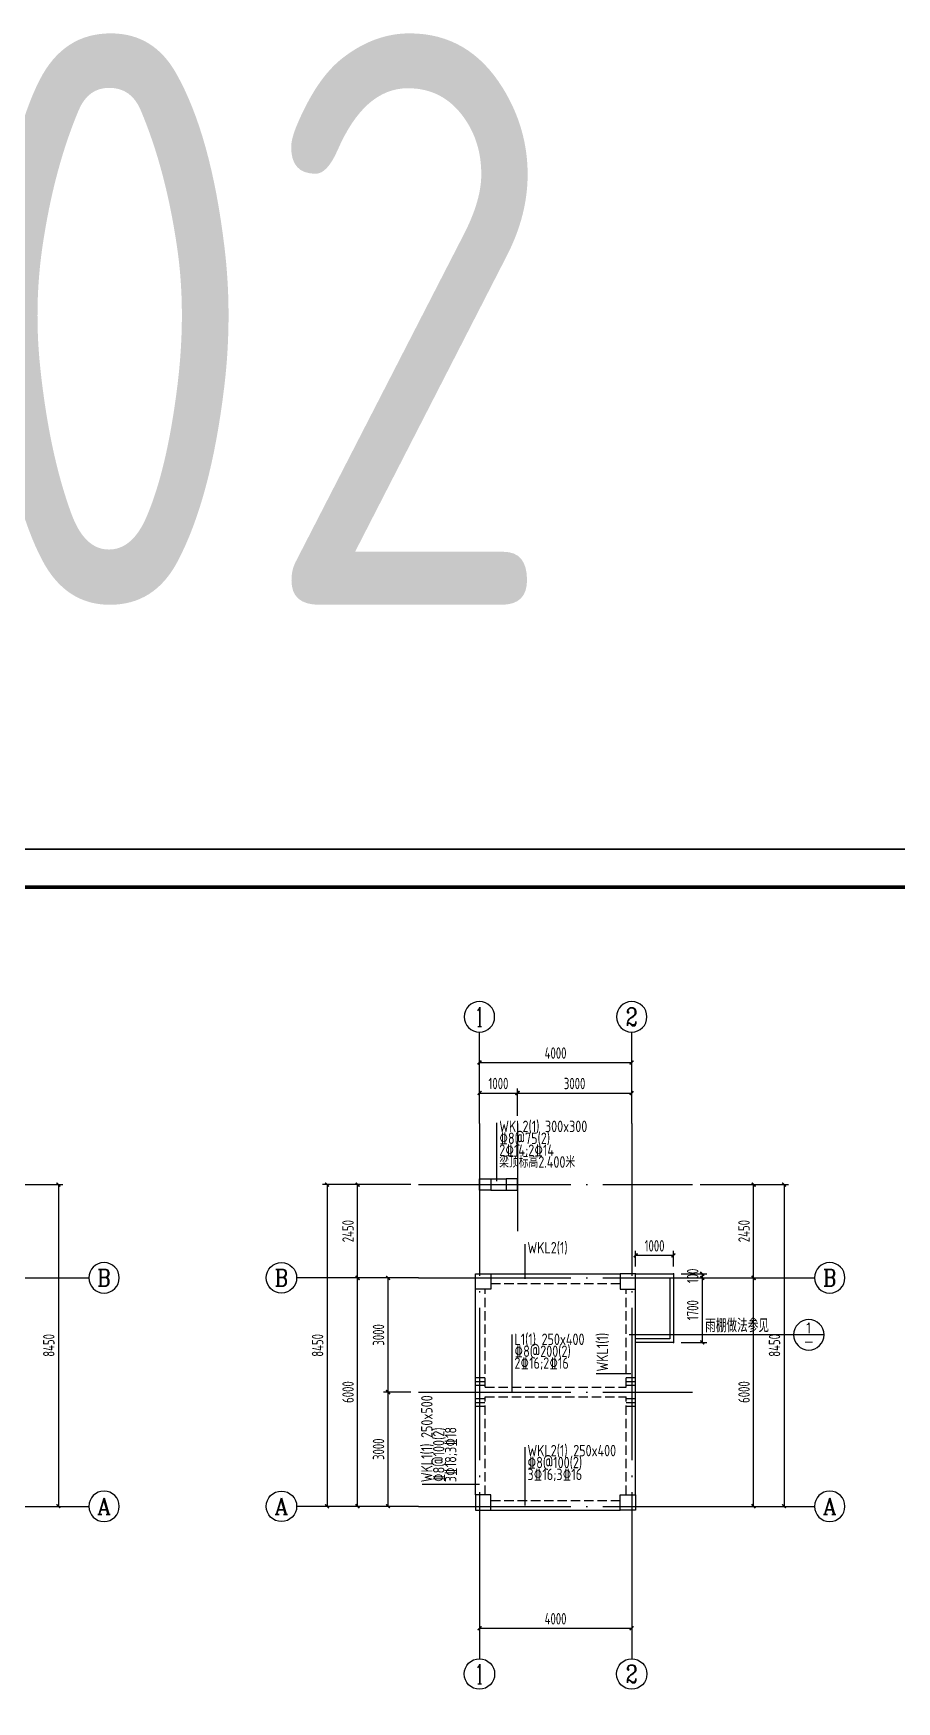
# Model space of a CAD drawing. Extents: x -14785 to 4269, y -25586 to -12228.
# Drawn here: x -13240.4 to -13013.7, y -25215.9 to -24778 of the extents above; entities that cross this region are included whole.
import ezdxf
from ezdxf.enums import TextEntityAlignment as Align

# ---------------------------------------------------------------- set-up
doc = ezdxf.new("R2010")
doc.units = 0
doc.header["$LTSCALE"] = 2000
doc.header["$MEASUREMENT"] = 0
for name, pattern in [('3', [500, 300, -200]), ('DASH', [0.35, 0.25, -0.1]), ('DOTE', [2.42, 2, -0.2, 0.02, -0.2])]:
    doc.linetypes.add(name, pattern=pattern)
doc.layers.get('0').update_dxf_attribs({"linetype": 'CONTINUOUS'})
doc.layers.get('DEFPOINTS').update_dxf_attribs({"linetype": 'CONTINUOUS'})
doc.layers.add('_§×ù    U+00e U+0065', color=1, linetype='CONTINUOUS', lineweight=0)
for name, color, linetype in [('AXIS', 75, 'CONTINUOUS'), ('AXIS_TEXT', 7, 'CONTINUOUS'), ('dim', 7, 'CONTINUOUS'), ('DOTE', 1, 'DOTE'), ('PUB_DIM', 3, 'CONTINUOUS'), ('柱', 2, 'CONTINUOUS'), ('梁', 4, 'CONTINUOUS'), ('梁虚线', 134, '3'), ('梁集中标注', 2, 'CONTINUOUS'), ('梁集中标注竖向', 2, 'CONTINUOUS')]:
    doc.layers.add(name, color=color, linetype=linetype)
doc.styles.add('_HZTXT', font='txt.shx', dxfattribs={"width": 0.8, "bigfont": 'HZTXT.shx'})
doc.styles.add('_TCH_AXIS', font='COMPLEX', dxfattribs={"bigfont": 'GBCBIG'})
doc.styles.add('COMP', font='COMPLEX', dxfattribs={"bigfont": 'hztxt'})
doc.styles.add('COMPLEX', font='COMPLEX')
doc.styles.add('GBHZ', font='gbenor.shx', dxfattribs={"width": 0.8, "bigfont": 'gbcbig.shx'})
doc.dimstyles.new('Y100', dxfattribs={"dimscale": 0, "dimtxt": 3, "dimasz": 0.01, "dimexe": 1.2, "dimexo": 2, "dimgap": 1, "dimtad": 1, "dimdec": 0, "dimlfac": 100, "dimzin": 0, "dimdsep": 46, "dimtxsty": 'GBHZ', "dimblk": 'DX', "dimcen": 0.09, "dimdle": 1, "dimclrd": 7, "dimclre": 7, "dimclrt": 7, "dimadec": 0, "dimazin": 0, "dimtfac": 1, "dimtdec": 0, "dimtix": 1, "dimtmove": 2, "dimatfit": 3, "dimldrblk": 'DX', "dimfxl": 0, "dimtolj": 1, "dimtzin": 0, "dimarcsym": 0})

# ---------------------------------------------------------------- blocks, each defined once
blk = doc.blocks.new('_INDEX')
blk.add_line((-0.5, 0), (0.5, 0))
blk.add_circle((0, 0), 0.5)
at = {"style": 'COMP'}
for tag, width, p, p2 in [('1', 2.333333, (-0.17, 0.05), (0.17, 0.05)), ('-', 1.166667, (-0.17, -0.39), (0.17, -0.39))]:
    blk.add_attdef(tag, text='', height=0.34, dxfattribs=dict(at, width=width)).set_placement(p, p2, align=Align.FIT)
blk = doc.blocks.new('_AXISO')
blk.add_circle((0, 0), 0.5)
at = {"layer": 'AXIS_TEXT', "style": 'COMPLEX', "width": 1.041667}
blk.add_attdef('A', text='', height=0.56, dxfattribs=at).set_placement((-0.25, -0.28), (0.25, -0.28), align=Align.FIT)
blk = doc.blocks.new('DX')
at = {"color": 0, "linetype": 'ByBlock', "const_width": 40}
blk.add_lwpolyline([(-54, -51), (46, 49)], dxfattribs=at)
blk = doc.blocks.new('*D128')
at = {"layer": 'DEFPOINTS', "color": 0, "ltscale": 0.0005, "transparency": 16777216}
for p in [(-13257.84, -25080.16), (-13257.84, -25164.66), (-13233.84, -25164.66)]:
    blk.add_point(p, dxfattribs=at)
at = {"layer": 'dim', "color": 7, "lineweight": -2, "ltscale": 0.0005, "transparency": 16777216}
for p, q in [((-13255.84, -25080.16), (-13232.64, -25080.16)), ((-13233.84, -25080.17), (-13233.84, -25164.65)), ((-13255.84, -25164.66), (-13232.64, -25164.66))]:
    blk.add_line(p, q, dxfattribs=at)
at = {"layer": 'dim', "color": 7, "lineweight": -2, "ltscale": 0.0005, "transparency": 16777216, "xscale": 0.01, "yscale": 0.01, "zscale": 0.01}
for p, rotation in [((-13233.84, -25080.16), 90), ((-13233.84, -25164.66), 270)]:
    blk.add_blockref('DX', p, dxfattribs=dict(at, rotation=rotation))
at = {"layer": 'dim', "color": 7, "ltscale": 0.0005, "transparency": 16777216, "insert": (-13236.34, -25122.41), "char_height": 3, "attachment_point": 5, "rotation": 90, "style": 'GBHZ'}
blk.add_mtext('\\A1;8450', dxfattribs=at)
blk = doc.blocks.new('*D145')
at = {"layer": 'DEFPOINTS', "color": 0, "ltscale": 0.0005, "transparency": 16777216}
for p in [(-13155.26, -25104.66), (-13139.26, -25104.66), (-13139.26, -25164.66)]:
    blk.add_point(p, dxfattribs=at)
at = {"layer": 'dim', "color": 7, "lineweight": -2, "ltscale": 0.0005, "transparency": 16777216}
for p, q in [((-13141.26, -25104.66), (-13156.46, -25104.66)), ((-13155.26, -25164.65), (-13155.26, -25104.67)), ((-13141.26, -25164.66), (-13156.46, -25164.66))]:
    blk.add_line(p, q, dxfattribs=at)
at = {"layer": 'dim', "color": 7, "lineweight": -2, "ltscale": 0.0005, "transparency": 16777216, "xscale": 0.01, "yscale": 0.01, "zscale": 0.01}
for p, rotation in [((-13155.26, -25104.66), 90), ((-13155.26, -25164.66), 270)]:
    blk.add_blockref('DX', p, dxfattribs=dict(at, rotation=rotation))
at = {"layer": 'dim', "color": 7, "ltscale": 0.0005, "transparency": 16777216, "insert": (-13157.76, -25134.66), "char_height": 3, "attachment_point": 5, "rotation": 90, "style": 'GBHZ'}
blk.add_mtext('\\A1;6000', dxfattribs=at)
blk = doc.blocks.new('*D146')
at = {"layer": 'DEFPOINTS', "color": 0, "ltscale": 0.0005, "transparency": 16777216}
for p in [(-13155.26, -25080.16), (-13139.26, -25080.16), (-13139.26, -25104.66)]:
    blk.add_point(p, dxfattribs=at)
at = {"layer": 'dim', "color": 7, "lineweight": -2, "ltscale": 0.0005, "transparency": 16777216}
for p, q in [((-13141.26, -25080.16), (-13156.46, -25080.16)), ((-13155.26, -25104.65), (-13155.26, -25080.17)), ((-13141.26, -25104.66), (-13156.46, -25104.66))]:
    blk.add_line(p, q, dxfattribs=at)
at = {"layer": 'dim', "color": 7, "lineweight": -2, "ltscale": 0.0005, "transparency": 16777216, "xscale": 0.01, "yscale": 0.01, "zscale": 0.01}
for p, rotation in [((-13155.26, -25080.16), 90), ((-13155.26, -25104.66), 270)]:
    blk.add_blockref('DX', p, dxfattribs=dict(at, rotation=rotation))
at = {"layer": 'dim', "color": 7, "ltscale": 0.0005, "transparency": 16777216, "insert": (-13157.76, -25092.41), "char_height": 3, "attachment_point": 5, "rotation": 90, "style": 'GBHZ'}
blk.add_mtext('\\A1;2450', dxfattribs=at)
blk = doc.blocks.new('*D147')
at = {"layer": 'DEFPOINTS', "color": 0, "ltscale": 0.0005, "transparency": 16777216}
for p in [(-13139.26, -25080.16), (-13163.26, -25164.66), (-13139.26, -25164.66)]:
    blk.add_point(p, dxfattribs=at)
at = {"layer": 'dim', "color": 7, "lineweight": -2, "ltscale": 0.0005, "transparency": 16777216}
for p, q in [((-13141.26, -25080.16), (-13164.46, -25080.16)), ((-13163.26, -25080.17), (-13163.26, -25164.65)), ((-13141.26, -25164.66), (-13164.46, -25164.66))]:
    blk.add_line(p, q, dxfattribs=at)
at = {"layer": 'dim', "color": 7, "lineweight": -2, "ltscale": 0.0005, "transparency": 16777216, "xscale": 0.01, "yscale": 0.01, "zscale": 0.01}
for p, rotation in [((-13163.26, -25080.16), 90), ((-13163.26, -25164.66), 270)]:
    blk.add_blockref('DX', p, dxfattribs=dict(at, rotation=rotation))
at = {"layer": 'dim', "color": 7, "ltscale": 0.0005, "transparency": 16777216, "insert": (-13165.76, -25122.41), "char_height": 3, "attachment_point": 5, "rotation": 90, "style": 'GBHZ'}
blk.add_mtext('\\A1;8450', dxfattribs=at)
blk = doc.blocks.new('*D148')
at = {"layer": 'DEFPOINTS', "color": 0, "ltscale": 0.0005, "transparency": 16777216}
for p in [(-13123.26, -25180.66), (-13083.26, -25180.66), (-13083.26, -25196.66)]:
    blk.add_point(p, dxfattribs=at)
at = {"layer": 'dim', "color": 7, "lineweight": -2, "ltscale": 0.0005, "transparency": 16777216}
for p, q in [((-13123.26, -25182.66), (-13123.26, -25197.86)), ((-13083.26, -25182.66), (-13083.26, -25197.86)), ((-13123.25, -25196.66), (-13083.27, -25196.66))]:
    blk.add_line(p, q, dxfattribs=at)
at = {"layer": 'dim', "color": 7, "lineweight": -2, "ltscale": 0.0005, "transparency": 16777216, "xscale": 0.01, "yscale": 0.01, "zscale": 0.01, "rotation": 180}
blk.add_blockref('DX', (-13123.26, -25196.66), dxfattribs=at)
at = {"layer": 'dim', "color": 7, "lineweight": -2, "ltscale": 0.0005, "transparency": 16777216, "xscale": 0.01, "yscale": 0.01, "zscale": 0.01}
blk.add_blockref('DX', (-13083.26, -25196.66), dxfattribs=at)
at = {"layer": 'dim', "color": 7, "ltscale": 0.0005, "transparency": 16777216, "insert": (-13103.26, -25194.16), "char_height": 3, "attachment_point": 5, "style": 'GBHZ'}
blk.add_mtext('\\A1;4000', dxfattribs=at)
blk = doc.blocks.new('*D149')
at = {"layer": 'DEFPOINTS', "color": 0, "ltscale": 0.0005, "transparency": 16777216}
for p in [(-13067.26, -25104.66), (-13051.26, -25104.66), (-13067.26, -25164.66)]:
    blk.add_point(p, dxfattribs=at)
at = {"layer": 'dim', "color": 7, "lineweight": -2, "ltscale": 0.0005, "transparency": 16777216}
for p, q in [((-13065.26, -25104.66), (-13050.06, -25104.66)), ((-13051.26, -25164.65), (-13051.26, -25104.67)), ((-13065.26, -25164.66), (-13050.06, -25164.66))]:
    blk.add_line(p, q, dxfattribs=at)
at = {"layer": 'dim', "color": 7, "lineweight": -2, "ltscale": 0.0005, "transparency": 16777216, "xscale": 0.01, "yscale": 0.01, "zscale": 0.01}
for p, rotation in [((-13051.26, -25104.66), 90), ((-13051.26, -25164.66), 270)]:
    blk.add_blockref('DX', p, dxfattribs=dict(at, rotation=rotation))
at = {"layer": 'dim', "color": 7, "ltscale": 0.0005, "transparency": 16777216, "insert": (-13053.76, -25134.66), "char_height": 3, "attachment_point": 5, "rotation": 90, "style": 'GBHZ'}
blk.add_mtext('\\A1;6000', dxfattribs=at)
blk = doc.blocks.new('*D150')
at = {"layer": 'DEFPOINTS', "color": 0, "ltscale": 0.0005, "transparency": 16777216}
for p in [(-13067.26, -25080.16), (-13051.26, -25080.16), (-13067.26, -25104.66)]:
    blk.add_point(p, dxfattribs=at)
at = {"layer": 'dim', "color": 7, "lineweight": -2, "ltscale": 0.0005, "transparency": 16777216}
for p, q in [((-13065.26, -25080.16), (-13050.06, -25080.16)), ((-13051.26, -25104.65), (-13051.26, -25080.17)), ((-13065.26, -25104.66), (-13050.06, -25104.66))]:
    blk.add_line(p, q, dxfattribs=at)
at = {"layer": 'dim', "color": 7, "lineweight": -2, "ltscale": 0.0005, "transparency": 16777216, "xscale": 0.01, "yscale": 0.01, "zscale": 0.01}
for p, rotation in [((-13051.26, -25080.16), 90), ((-13051.26, -25104.66), 270)]:
    blk.add_blockref('DX', p, dxfattribs=dict(at, rotation=rotation))
at = {"layer": 'dim', "color": 7, "ltscale": 0.0005, "transparency": 16777216, "insert": (-13053.76, -25092.41), "char_height": 3, "attachment_point": 5, "rotation": 90, "style": 'GBHZ'}
blk.add_mtext('\\A1;2450', dxfattribs=at)
blk = doc.blocks.new('*D151')
at = {"layer": 'DEFPOINTS', "color": 0, "ltscale": 0.0005, "transparency": 16777216}
for p in [(-13067.26, -25080.16), (-13067.26, -25164.66), (-13043.26, -25164.66)]:
    blk.add_point(p, dxfattribs=at)
at = {"layer": 'dim', "color": 7, "lineweight": -2, "ltscale": 0.0005, "transparency": 16777216}
for p, q in [((-13065.26, -25080.16), (-13042.06, -25080.16)), ((-13043.26, -25080.17), (-13043.26, -25164.65)), ((-13065.26, -25164.66), (-13042.06, -25164.66))]:
    blk.add_line(p, q, dxfattribs=at)
at = {"layer": 'dim', "color": 7, "lineweight": -2, "ltscale": 0.0005, "transparency": 16777216, "xscale": 0.01, "yscale": 0.01, "zscale": 0.01}
for p, rotation in [((-13043.26, -25080.16), 90), ((-13043.26, -25164.66), 270)]:
    blk.add_blockref('DX', p, dxfattribs=dict(at, rotation=rotation))
at = {"layer": 'dim', "color": 7, "ltscale": 0.0005, "transparency": 16777216, "insert": (-13045.76, -25122.41), "char_height": 3, "attachment_point": 5, "rotation": 90, "style": 'GBHZ'}
blk.add_mtext('\\A1;8450', dxfattribs=at)
blk = doc.blocks.new('*D144')
at = {"layer": 'DEFPOINTS', "color": 0, "ltscale": 0.0005, "transparency": 16777216}
for p in [(-13083.26, -25048.16), (-13123.26, -25064.16), (-13083.26, -25064.16)]:
    blk.add_point(p, dxfattribs=at)
at = {"layer": 'dim', "color": 7, "lineweight": -2, "ltscale": 0.0005, "transparency": 16777216}
for p, q in [((-13123.26, -25062.16), (-13123.26, -25046.96)), ((-13123.25, -25048.16), (-13083.27, -25048.16)), ((-13083.26, -25062.16), (-13083.26, -25046.96))]:
    blk.add_line(p, q, dxfattribs=at)
at = {"layer": 'dim', "color": 7, "lineweight": -2, "ltscale": 0.0005, "transparency": 16777216, "xscale": 0.01, "yscale": 0.01, "zscale": 0.01, "rotation": 180}
blk.add_blockref('DX', (-13123.26, -25048.16), dxfattribs=at)
at = {"layer": 'dim', "color": 7, "lineweight": -2, "ltscale": 0.0005, "transparency": 16777216, "xscale": 0.01, "yscale": 0.01, "zscale": 0.01}
blk.add_blockref('DX', (-13083.26, -25048.16), dxfattribs=at)
at = {"layer": 'dim', "color": 7, "ltscale": 0.0005, "transparency": 16777216, "insert": (-13103.26, -25045.66), "char_height": 3, "attachment_point": 5, "style": 'GBHZ'}
blk.add_mtext('\\A1;4000', dxfattribs=at)
blk = doc.blocks.new('*D142')
at = {"layer": 'DEFPOINTS', "color": 0, "ltscale": 0.0005, "transparency": 16777216}
for p in [(-13113.26, -25056.16), (-13123.26, -25064.16), (-13113.26, -25064.16)]:
    blk.add_point(p, dxfattribs=at)
at = {"layer": 'dim', "color": 7, "lineweight": -2, "ltscale": 0.0005, "transparency": 16777216}
for p, q in [((-13123.26, -25062.16), (-13123.26, -25054.96)), ((-13123.25, -25056.16), (-13113.27, -25056.16)), ((-13113.26, -25062.16), (-13113.26, -25054.96))]:
    blk.add_line(p, q, dxfattribs=at)
at = {"layer": 'dim', "color": 7, "lineweight": -2, "ltscale": 0.0005, "transparency": 16777216, "xscale": 0.01, "yscale": 0.01, "zscale": 0.01, "rotation": 180}
blk.add_blockref('DX', (-13123.26, -25056.16), dxfattribs=at)
at = {"layer": 'dim', "color": 7, "lineweight": -2, "ltscale": 0.0005, "transparency": 16777216, "xscale": 0.01, "yscale": 0.01, "zscale": 0.01}
blk.add_blockref('DX', (-13113.26, -25056.16), dxfattribs=at)
at = {"layer": 'dim', "color": 7, "ltscale": 0.0005, "transparency": 16777216, "insert": (-13118.26, -25053.66), "char_height": 3, "attachment_point": 5, "style": 'GBHZ'}
blk.add_mtext('\\A1;1000', dxfattribs=at)
blk = doc.blocks.new('*D143')
at = {"layer": 'DEFPOINTS', "color": 0, "ltscale": 0.0005, "transparency": 16777216}
for p in [(-13083.26, -25056.16), (-13113.26, -25064.16), (-13083.26, -25064.16)]:
    blk.add_point(p, dxfattribs=at)
at = {"layer": 'dim', "color": 7, "lineweight": -2, "ltscale": 0.0005, "transparency": 16777216}
for p, q in [((-13113.26, -25062.16), (-13113.26, -25054.96)), ((-13113.25, -25056.16), (-13083.27, -25056.16)), ((-13083.26, -25062.16), (-13083.26, -25054.96))]:
    blk.add_line(p, q, dxfattribs=at)
at = {"layer": 'dim', "color": 7, "lineweight": -2, "ltscale": 0.0005, "transparency": 16777216, "xscale": 0.01, "yscale": 0.01, "zscale": 0.01, "rotation": 180}
blk.add_blockref('DX', (-13113.26, -25056.16), dxfattribs=at)
at = {"layer": 'dim', "color": 7, "lineweight": -2, "ltscale": 0.0005, "transparency": 16777216, "xscale": 0.01, "yscale": 0.01, "zscale": 0.01}
blk.add_blockref('DX', (-13083.26, -25056.16), dxfattribs=at)
at = {"layer": 'dim', "color": 7, "ltscale": 0.0005, "transparency": 16777216, "insert": (-13098.26, -25053.66), "char_height": 3, "attachment_point": 5, "style": 'GBHZ'}
blk.add_mtext('\\A1;3000', dxfattribs=at)
blk = doc.blocks.new('*D162')
at = {"layer": 'dim', "color": 7, "lineweight": -2, "ltscale": 0.0005, "transparency": 16777216}
for p, q in [((-13082.26, -25101.66), (-13082.26, -25097.57)), ((-13072.26, -25101.66), (-13072.26, -25097.57)), ((-13072.27, -25098.77), (-13082.25, -25098.77))]:
    blk.add_line(p, q, dxfattribs=at)
at = {"layer": 'dim', "color": 0, "ltscale": 0.0005, "transparency": 16777216}
for p in [(-13082.26, -25098.77), (-13082.26, -25103.66), (-13072.26, -25103.66)]:
    blk.add_point(p, dxfattribs=at)
at = {"layer": 'dim', "color": 7, "lineweight": -2, "ltscale": 0.0005, "transparency": 16777216, "xscale": 0.01, "yscale": 0.01, "zscale": 0.01, "rotation": 180}
blk.add_blockref('DX', (-13082.26, -25098.77), dxfattribs=at)
at = {"layer": 'dim', "color": 7, "lineweight": -2, "ltscale": 0.0005, "transparency": 16777216, "xscale": 0.01, "yscale": 0.01, "zscale": 0.01}
blk.add_blockref('DX', (-13072.26, -25098.77), dxfattribs=at)
at = {"layer": 'dim', "color": 7, "ltscale": 0.0005, "transparency": 16777216, "insert": (-13077.26, -25096.27), "char_height": 3, "attachment_point": 5, "style": 'GBHZ'}
blk.add_mtext('\\A1;1000', dxfattribs=at)
blk = doc.blocks.new('*D163')
at = {"layer": 'dim', "color": 7, "lineweight": -2, "ltscale": 0.0005, "transparency": 16777216}
for p, q in [((-13070.26, -25103.66), (-13063.55, -25103.66)), ((-13070.26, -25104.66), (-13063.55, -25104.66)), ((-13064.75, -25103.65), (-13064.75, -25103.64)), ((-13064.75, -25103.66), (-13064.75, -25104.66)), ((-13064.75, -25104.67), (-13064.75, -25104.68))]:
    blk.add_line(p, q, dxfattribs=at)
at = {"layer": 'dim', "color": 0, "ltscale": 0.0005, "transparency": 16777216}
for p in [(-13072.26, -25103.66), (-13072.26, -25104.66), (-13064.75, -25104.66)]:
    blk.add_point(p, dxfattribs=at)
at = {"layer": 'dim', "color": 7, "lineweight": -2, "ltscale": 0.0005, "transparency": 16777216, "xscale": 0.01, "yscale": 0.01, "zscale": 0.01}
for p, rotation in [((-13064.75, -25103.66), 270), ((-13064.75, -25104.66), 90)]:
    blk.add_blockref('DX', p, dxfattribs=dict(at, rotation=rotation))
at = {"layer": 'dim', "color": 7, "ltscale": 0.0005, "transparency": 16777216, "insert": (-13067.25, -25104.16), "char_height": 3, "attachment_point": 5, "rotation": 90, "style": 'GBHZ'}
blk.add_mtext('\\A1;100', dxfattribs=at)
blk = doc.blocks.new('*D164')
at = {"layer": 'dim', "color": 7, "lineweight": -2, "ltscale": 0.0005, "transparency": 16777216}
for p, q in [((-13070.26, -25104.66), (-13063.55, -25104.66)), ((-13064.75, -25104.67), (-13064.75, -25121.65)), ((-13070.26, -25121.66), (-13063.55, -25121.66))]:
    blk.add_line(p, q, dxfattribs=at)
at = {"layer": 'dim', "color": 0, "ltscale": 0.0005, "transparency": 16777216}
for p in [(-13072.26, -25104.66), (-13072.26, -25121.66), (-13064.75, -25121.66)]:
    blk.add_point(p, dxfattribs=at)
at = {"layer": 'dim', "color": 7, "lineweight": -2, "ltscale": 0.0005, "transparency": 16777216, "xscale": 0.01, "yscale": 0.01, "zscale": 0.01}
for p, rotation in [((-13064.75, -25104.66), 90), ((-13064.75, -25121.66), 270)]:
    blk.add_blockref('DX', p, dxfattribs=dict(at, rotation=rotation))
at = {"layer": 'dim', "color": 7, "ltscale": 0.0005, "transparency": 16777216, "insert": (-13067.25, -25113.16), "char_height": 3, "attachment_point": 5, "rotation": 90, "style": 'GBHZ'}
blk.add_mtext('\\A1;1700', dxfattribs=at)
blk = doc.blocks.new('*D221')
at = {"color": 7, "lineweight": -2, "ltscale": 0.0005, "transparency": 16777216}
for p, q in [((-13141.26, -25134.66), (-13148.46, -25134.66)), ((-13147.26, -25164.65), (-13147.26, -25134.67)), ((-13141.26, -25164.66), (-13148.46, -25164.66))]:
    blk.add_line(p, q, dxfattribs=at)
at = {"layer": 'DEFPOINTS', "color": 0, "ltscale": 0.0005, "transparency": 16777216}
for p in [(-13147.26, -25134.66), (-13139.26, -25134.66), (-13139.26, -25164.66)]:
    blk.add_point(p, dxfattribs=at)
at = {"color": 7, "lineweight": -2, "ltscale": 0.0005, "transparency": 16777216, "xscale": 0.01, "yscale": 0.01, "zscale": 0.01}
for p, rotation in [((-13147.26, -25134.66), 90), ((-13147.26, -25164.66), 270)]:
    blk.add_blockref('DX', p, dxfattribs=dict(at, rotation=rotation))
at = {"color": 7, "ltscale": 0.0005, "transparency": 16777216, "insert": (-13149.76, -25149.66), "char_height": 3, "attachment_point": 5, "rotation": 90, "style": 'GBHZ'}
blk.add_mtext('\\A1;3000', dxfattribs=at)
blk = doc.blocks.new('*D222')
at = {"color": 7, "lineweight": -2, "ltscale": 0.0005, "transparency": 16777216}
for p, q in [((-13141.26, -25104.66), (-13148.46, -25104.66)), ((-13147.26, -25134.65), (-13147.26, -25104.67)), ((-13141.26, -25134.66), (-13148.46, -25134.66))]:
    blk.add_line(p, q, dxfattribs=at)
at = {"layer": 'DEFPOINTS', "color": 0, "ltscale": 0.0005, "transparency": 16777216}
for p in [(-13147.26, -25104.66), (-13139.26, -25104.66), (-13139.26, -25134.66)]:
    blk.add_point(p, dxfattribs=at)
at = {"color": 7, "lineweight": -2, "ltscale": 0.0005, "transparency": 16777216, "xscale": 0.01, "yscale": 0.01, "zscale": 0.01}
for p, rotation in [((-13147.26, -25104.66), 90), ((-13147.26, -25134.66), 270)]:
    blk.add_blockref('DX', p, dxfattribs=dict(at, rotation=rotation))
at = {"color": 7, "ltscale": 0.0005, "transparency": 16777216, "insert": (-13149.76, -25119.66), "char_height": 3, "attachment_point": 5, "rotation": 90, "style": 'GBHZ'}
blk.add_mtext('\\A1;3000', dxfattribs=at)

msp = doc.modelspace()

# ---------------------------------------------------------------- linework, layer by layer
at = {"color": 0}
for p, q in [((-12786.96, -24992.104), (-13627.96, -24992.104)), ((-13627.96, -24992.104), (-12786.96, -24992.104))]:
    msp.add_line(p, q, dxfattribs=at)
at = {"color": 0, "const_width": 1}
msp.add_lwpolyline([(-12796.96, -25576.104), (-13602.96, -25576.104), (-13602.96, -25002.104), (-12796.96, -25002.104)], close=True, dxfattribs=at)
for points in [[(-13082.257, -25103.662), (-13072.257, -25103.662), (-13072.257, -25121.662), (-13082.257, -25121.662)], [(-13082.257, -25104.662), (-13073.257, -25104.662), (-13073.257, -25120.662), (-13082.257, -25120.662)]]:
    msp.add_lwpolyline(points)
at = {"layer": '_§×ù    U+00e U+0065', "const_width": 0.333, "flags": 128}
for points in [[(-13121.757, -25130.912), (-13124.257, -25130.912)], [(-13121.757, -25131.912), (-13124.257, -25131.912)], [(-13121.757, -25132.912), (-13124.257, -25132.912)], [(-13084.757, -25130.912), (-13082.257, -25130.912)], [(-13084.757, -25131.912), (-13082.257, -25131.912)], [(-13084.757, -25132.912), (-13082.257, -25132.912)], [(-13121.757, -25136.412), (-13124.257, -25136.412)], [(-13121.757, -25137.412), (-13124.257, -25137.412)], [(-13084.757, -25136.412), (-13082.257, -25136.412)], [(-13084.757, -25137.412), (-13082.257, -25137.412)], [(-13121.757, -25138.412), (-13124.257, -25138.412)], [(-13084.757, -25138.412), (-13082.257, -25138.412)]]:
    msp.add_lwpolyline(points, dxfattribs=at)
at = {"layer": 'AXIS', "color": 0}
for p, q in [((-13123.257, -25064.162), (-13123.257, -25040.162)), ((-13083.257, -25064.162), (-13083.257, -25040.162)), ((-13257.838, -25104.662), (-13225.838, -25104.662)), ((-13139.257, -25104.662), (-13171.257, -25104.662)), ((-13067.257, -25104.662), (-13035.257, -25104.662)), ((-13257.838, -25164.662), (-13225.838, -25164.662)), ((-13139.257, -25164.662), (-13171.257, -25164.662)), ((-13067.257, -25164.662), (-13035.257, -25164.662)), ((-13123.257, -25180.662), (-13123.257, -25204.662)), ((-13083.257, -25180.662), (-13083.257, -25204.662))]:
    msp.add_line(p, q, dxfattribs=at)
at = {"layer": 'DOTE', "linetype": 'DOTE', "ltscale": 0.01}
for p, q in [((-13123.257, -25064.162), (-13123.257, -25180.662)), ((-13113.257, -25064.162), (-13113.257, -25092.4)), ((-13083.257, -25064.162), (-13083.257, -25180.662)), ((-13139.257, -25080.162), (-13067.257, -25080.162)), ((-13139.257, -25104.662), (-13067.257, -25104.662)), ((-13139.257, -25134.662), (-13067.257, -25134.662)), ((-13139.257, -25164.662), (-13067.257, -25164.662))]:
    msp.add_line(p, q, dxfattribs=at)
at = {"layer": 'PUB_DIM'}
for p, q in [((-13053.342, -25119.624), (-13083.886, -25119.624)), ((-13035.42, -25119.624), (-13071.88, -25119.624))]:
    msp.add_line(p, q, dxfattribs=at)
at = {"layer": '柱'}
for points in [[(-13120.257, -25078.662), (-13120.257, -25081.662), (-13123.257, -25081.662), (-13123.257, -25078.662)], [(-13116.257, -25078.662), (-13116.257, -25081.662), (-13113.257, -25081.662), (-13113.257, -25078.662)], [(-13124.257, -25107.662), (-13124.257, -25103.662), (-13120.257, -25103.662), (-13120.257, -25107.662)], [(-13082.257, -25107.662), (-13082.257, -25103.662), (-13086.257, -25103.662), (-13086.257, -25107.662)], [(-13124.257, -25161.662), (-13124.257, -25165.662), (-13120.257, -25165.662), (-13120.257, -25161.662)], [(-13082.257, -25161.662), (-13082.257, -25165.662), (-13086.257, -25165.662), (-13086.257, -25161.662)]]:
    msp.add_lwpolyline(points, close=True, dxfattribs=at)
at = {"layer": '梁'}
for p, q in [((-13120.257, -25078.662), (-13116.257, -25078.662)), ((-13120.257, -25081.662), (-13116.257, -25081.662)), ((-13120.257, -25103.662), (-13086.257, -25103.662)), ((-13124.257, -25161.662), (-13124.257, -25107.662)), ((-13082.257, -25161.662), (-13082.257, -25107.662)), ((-13120.257, -25165.662), (-13086.257, -25165.662))]:
    msp.add_line(p, q, dxfattribs=at)
at = {"layer": '梁虚线', "linetype": 'DASH', "ltscale": 0.005}
for p, q in [((-13120.257, -25106.162), (-13086.257, -25106.162)), ((-13121.757, -25133.412), (-13121.757, -25107.662)), ((-13084.757, -25133.412), (-13084.757, -25107.662)), ((-13121.757, -25133.412), (-13084.757, -25133.412)), ((-13121.757, -25161.662), (-13121.757, -25135.912)), ((-13121.757, -25135.912), (-13084.757, -25135.912)), ((-13084.757, -25161.662), (-13084.757, -25135.912)), ((-13120.257, -25163.162), (-13086.257, -25163.162))]:
    msp.add_line(p, q, dxfattribs=at)
at = {"layer": '梁集中标注'}
for p, q in [((-13118.672, -25079.301), (-13118.672, -25063.988)), ((-13111.257, -25104.912), (-13111.257, -25095.849)), ((-13114.68, -25134.662), (-13114.68, -25119.55)), ((-13111.257, -25164.412), (-13111.257, -25149.099))]:
    msp.add_line(p, q, dxfattribs=at)
at = {"layer": '梁集中标注竖向'}
for p, q in [((-13083.507, -25129.868), (-13092.569, -25129.868)), ((-13123.257, -25158.928), (-13138.319, -25158.928))]:
    msp.add_line(p, q, dxfattribs=at)

# ---------------------------------------------------------------- block references
at = {"layer": 'AXIS', "color": 0}
ref = msp.add_blockref('_AXISO', (-13123.257, -25036.162), dxfattribs=dict(at, xscale=-8, yscale=8, zscale=8, rotation=180))
ref.add_attrib('A', '1', dxfattribs={"layer": 'AXIS_TEXT', "color": 0, "height": 5.147, "style": '_TCH_AXIS'}).set_placement((-13124.36, -25038.735), (-13122.154, -25038.735), align=Align.FIT)
ref = msp.add_blockref('_AXISO', (-13083.257, -25036.162), dxfattribs=dict(at, xscale=-8, yscale=8, zscale=8, rotation=180))
ref.add_attrib('A', '2', dxfattribs={"layer": 'AXIS_TEXT', "color": 0, "height": 4.659, "style": '_TCH_AXIS'}).set_placement((-13084.81, -25038.492), (-13081.704, -25038.492), align=Align.FIT)
ref = msp.add_blockref('_AXISO', (-13221.838, -25104.662), dxfattribs=dict(at, xscale=-8, yscale=8, zscale=8))
ref.add_attrib('A', 'B', dxfattribs={"layer": 'AXIS_TEXT', "color": 0, "height": 4.353, "style": '_TCH_AXIS'}).set_placement((-13223.6, -25106.838), (-13220.076, -25106.838), align=Align.FIT)
ref = msp.add_blockref('_AXISO', (-13175.257, -25104.662), dxfattribs=dict(at, xscale=8, yscale=8, zscale=8))
ref.add_attrib('A', 'B', dxfattribs={"layer": 'AXIS_TEXT', "color": 0, "height": 4.353, "style": '_TCH_AXIS'}).set_placement((-13177.018, -25106.838), (-13173.495, -25106.838), align=Align.FIT)
ref = msp.add_blockref('_AXISO', (-13031.257, -25104.662), dxfattribs=dict(at, xscale=-8, yscale=8, zscale=8))
ref.add_attrib('A', 'B', dxfattribs={"layer": 'AXIS_TEXT', "color": 0, "height": 4.353, "style": '_TCH_AXIS'}).set_placement((-13033.018, -25106.838), (-13029.495, -25106.838), align=Align.FIT)
ref = msp.add_blockref('_AXISO', (-13221.838, -25164.662), dxfattribs=dict(at, xscale=-8, yscale=8, zscale=8))
ref.add_attrib('A', 'A', dxfattribs={"layer": 'AXIS_TEXT', "color": 0, "height": 4.252, "style": '_TCH_AXIS'}).set_placement((-13223.66, -25166.788), (-13220.016, -25166.788), align=Align.FIT)
ref = msp.add_blockref('_AXISO', (-13175.257, -25164.662), dxfattribs=dict(at, xscale=8, yscale=8, zscale=8))
ref.add_attrib('A', 'A', dxfattribs={"layer": 'AXIS_TEXT', "color": 0, "height": 4.252, "style": '_TCH_AXIS'}).set_placement((-13177.079, -25166.788), (-13173.435, -25166.788), align=Align.FIT)
ref = msp.add_blockref('_AXISO', (-13031.257, -25164.662), dxfattribs=dict(at, xscale=-8, yscale=8, zscale=8))
ref.add_attrib('A', 'A', dxfattribs={"layer": 'AXIS_TEXT', "color": 0, "height": 4.252, "style": '_TCH_AXIS'}).set_placement((-13033.079, -25166.788), (-13029.435, -25166.788), align=Align.FIT)
ref = msp.add_blockref('_AXISO', (-13123.257, -25208.662), dxfattribs=dict(at, xscale=8, yscale=8, zscale=8))
ref.add_attrib('A', '1', dxfattribs={"layer": 'AXIS_TEXT', "color": 0, "height": 5.147, "style": '_TCH_AXIS'}).set_placement((-13124.36, -25211.235), (-13122.154, -25211.235), align=Align.FIT)
ref = msp.add_blockref('_AXISO', (-13083.257, -25208.662), dxfattribs=dict(at, xscale=8, yscale=8, zscale=8))
ref.add_attrib('A', '2', dxfattribs={"layer": 'AXIS_TEXT', "color": 0, "height": 4.659, "style": '_TCH_AXIS'}).set_placement((-13084.81, -25210.992), (-13081.704, -25210.992), align=Align.FIT)
at = {"layer": 'PUB_DIM'}
ref = msp.add_blockref('_INDEX', (-13036.756, -25119.624), dxfattribs=dict(at, xscale=-8, yscale=8, zscale=8))
ref.add_attrib('1', '1', dxfattribs={"layer": '0', "height": 2.72, "style": 'COMP', "width": 2.333333}).set_placement((-13038.116, -25119.224), (-13035.396, -25119.224), align=Align.FIT)
ref.add_attrib('-', '-', dxfattribs={"layer": '0', "height": 2.72, "style": 'COMP', "width": 1.166667}).set_placement((-13038.116, -25122.744), (-13035.396, -25122.744), align=Align.FIT)

# ---------------------------------------------------------------- texts
at = {"layer": 'PUB_DIM', "style": '_HZTXT', "width": 0.8}
msp.add_text('雨棚做法参见', height=3.5, dxfattribs=at).set_placement((-13063.992, -25118.953))
at = {"layer": '梁集中标注', "style": 'GBHZ', "width": 0.9}
for s, height, p in [('02', 150, (-13259.713, -24927.99)), ('WKL2(1) 300x300', 3, (-13118.059, -25066.413)), ('%%1328@75(2)', 3, (-13118.059, -25069.538)), ('2%%13214;2%%13214', 3, (-13118.059, -25072.663)), ('梁顶标高2.400米', 3, (-13118.059, -25075.766)), ('WKL2(1)', 3, (-13110.644, -25098.274)), ('L1(1) 250x400', 3, (-13114.068, -25122.309)), ('%%1328@200(2)', 3, (-13114.068, -25125.434)), ('2%%13216;2%%13216', 3, (-13114.068, -25128.559)), ('WKL2(1) 250x400', 3, (-13110.644, -25151.524)), ('3%%13216;3%%13216', 3, (-13110.644, -25157.774)), ('%%1328@100(2)', 3, (-13110.644, -25154.649))]:
    msp.add_text(s, height=height, dxfattribs=at).set_placement(p)
at = {"layer": '梁集中标注竖向', "style": 'GBHZ', "width": 0.9}
for s, p in [('WKL1(1)', (-13089.47, -25129.256)), ('WKL1(1) 250x500', (-13135.566, -25158.316)), ('%%1328@100(2)', (-13132.441, -25158.316))]:
    msp.add_text(s, height=3, rotation=90, dxfattribs=at).set_placement(p)
at = {"layer": '梁集中标注竖向', "color": 1, "style": 'GBHZ', "width": 0.9}
msp.add_text('3%%13218;3%%13218', height=3, rotation=90, dxfattribs=at).set_placement((-13129.316, -25158.316))

# ---------------------------------------------------------------- dimensions: what is measured, and where the dimension line sits
at = {"ltscale": 0.0005}
for base, p1, p2, picture, middle in [((-13147.257, -25104.662), (-13139.257, -25134.662), (-13139.257, -25104.662), '*D222', (-13149.757, -25119.662)), ((-13147.257, -25134.662), (-13139.257, -25164.662), (-13139.257, -25134.662), '*D221', (-13149.757, -25149.662))]:
    dim = msp.add_linear_dim(base=base, p1=p1, p2=p2, angle=90, dimstyle='Y100', override={"dimscale": 1, "dimfxl": 2}, dxfattribs=at)
    dim.commit()
    dim.dimension.update_dxf_attribs({"geometry": picture, "text_midpoint": middle})
at = {"layer": 'dim', "ltscale": 0.0005}
for base, p1, p2, picture, middle in [((-13083.257, -25048.162), (-13123.257, -25064.162), (-13083.257, -25064.162), '*D144', (-13103.257, -25045.662)), ((-13082.257, -25098.775), (-13072.257, -25103.662), (-13082.257, -25103.662), '*D162', (-13077.257, -25096.275)), ((-13083.257, -25196.662), (-13123.257, -25180.662), (-13083.257, -25180.662), '*D148', (-13103.257, -25194.162))]:
    dim = msp.add_linear_dim(base=base, p1=p1, p2=p2, dimstyle='Y100', override={"dimscale": 1}, dxfattribs=at)
    dim.commit()
    dim.dimension.update_dxf_attribs({"geometry": picture, "text_midpoint": middle})
for base, p1, p2, text, picture, middle in [((-13113.257, -25056.162), (-13123.257, -25064.162), (-13113.257, -25064.162), '1000', '*D142', (-13118.257, -25053.662)), ((-13083.257, -25056.162), (-13113.257, -25064.162), (-13083.257, -25064.162), '3000', '*D143', (-13098.257, -25053.662))]:
    dim = msp.add_linear_dim(base=base, p1=p1, p2=p2, text=text, dimstyle='Y100', override={"dimscale": 1}, dxfattribs=at)
    dim.commit()
    dim.dimension.update_dxf_attribs({"geometry": picture, "text_midpoint": middle})
for base, p1, p2, picture, middle in [((-13233.838, -25164.662), (-13257.838, -25080.162), (-13257.838, -25164.662), '*D128', (-13236.338, -25122.412)), ((-13163.257, -25164.662), (-13139.257, -25080.162), (-13139.257, -25164.662), '*D147', (-13165.757, -25122.412)), ((-13155.257, -25080.162), (-13139.257, -25104.662), (-13139.257, -25080.162), '*D146', (-13157.757, -25092.412)), ((-13051.257, -25080.162), (-13067.257, -25104.662), (-13067.257, -25080.162), '*D150', (-13053.757, -25092.412)), ((-13043.257, -25164.662), (-13067.257, -25080.162), (-13067.257, -25164.662), '*D151', (-13045.757, -25122.412)), ((-13064.75, -25104.662), (-13072.257, -25103.662), (-13072.257, -25104.662), '*D163', (-13067.25, -25104.162)), ((-13155.257, -25104.662), (-13139.257, -25164.662), (-13139.257, -25104.662), '*D145', (-13157.757, -25134.662)), ((-13064.75, -25121.662), (-13072.257, -25104.662), (-13072.257, -25121.662), '*D164', (-13067.25, -25113.162)), ((-13051.257, -25104.662), (-13067.257, -25164.662), (-13067.257, -25104.662), '*D149', (-13053.757, -25134.662))]:
    dim = msp.add_linear_dim(base=base, p1=p1, p2=p2, angle=90, dimstyle='Y100', override={"dimscale": 1}, dxfattribs=at)
    dim.commit()
    dim.dimension.update_dxf_attribs({"geometry": picture, "text_midpoint": middle})

doc.saveas('drawing.dxf')
